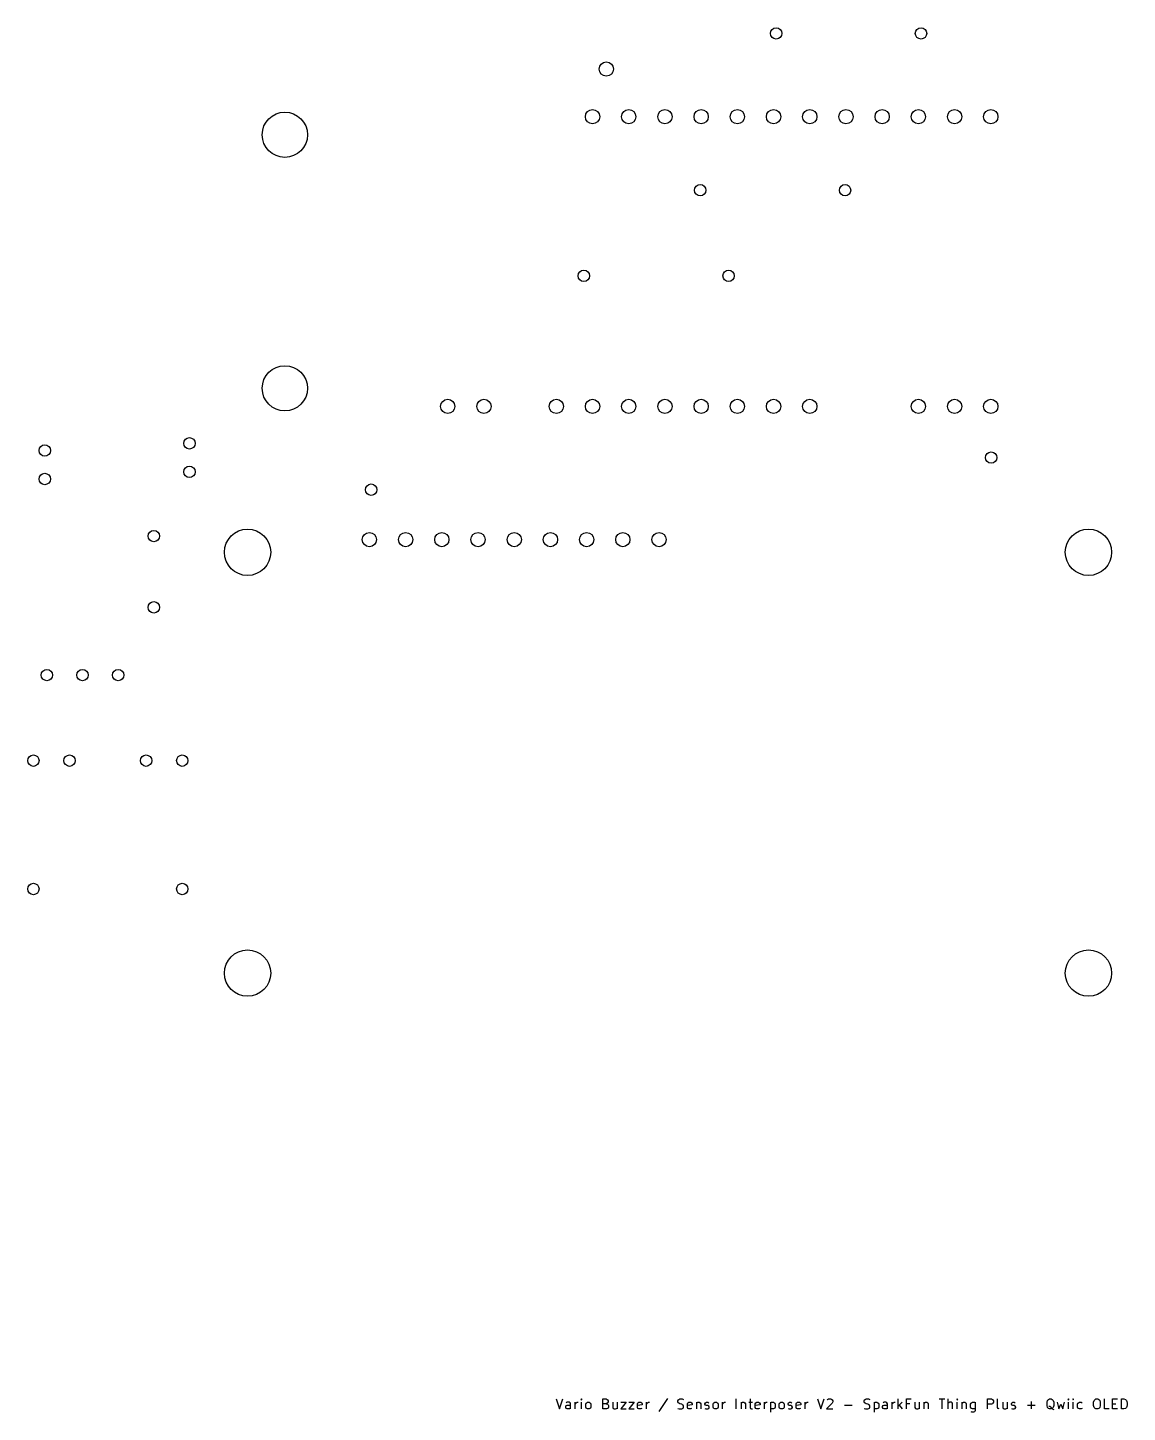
# Model space of a CAD drawing. Header units: millimetres. Extents: x 4 to 198, y -123 to 71.
# Drawn here: x 3.7 to 80.8, y -26.2 to 70.9 of the extents above; entities that cross this region are included whole.
import ezdxf

# ---------------------------------------------------------------- set-up
doc = ezdxf.new("R2010")
doc.units = ezdxf.units.MM
for name, color, linetype in [('F_SILKSCREEN', 7, 'CONTINUOUS'), ('NPTH_3p175MM', 7, 'CONTINUOUS'), ('NPTH_3p25MM', 7, 'CONTINUOUS'), ('PTH_0p8MM', 7, 'CONTINUOUS'), ('PTH_1MM', 7, 'CONTINUOUS')]:
    doc.layers.add(name, color=color, linetype=linetype)

msp = doc.modelspace()

# ---------------------------------------------------------------- linework, layer by layer
at = {"layer": 'F_SILKSCREEN', "linetype": 'CONTINUOUS'}
for p, q in [((48.545611, -25.23426), (47.945611, -26.13426)), ((40.745613, -25.267593), (40.978947, -25.967593)), ((40.978947, -25.967593), (41.21228, -25.267593)), ((41.41228, -25.800926), (41.445613, -25.73426)), ((41.41228, -25.867593), (41.41228, -25.800926)), ((41.445613, -25.93426), (41.41228, -25.867593)), ((41.51228, -25.500926), (41.445613, -25.53426)), ((41.445613, -25.73426), (41.51228, -25.700926)), ((41.51228, -25.967593), (41.445613, -25.93426)), ((41.645613, -25.500926), (41.51228, -25.500926)), ((41.51228, -25.700926), (41.678947, -25.700926)), ((41.678947, -25.967593), (41.51228, -25.967593)), ((41.71228, -25.53426), (41.645613, -25.500926)), ((41.678947, -25.700926), (41.745613, -25.667593)), ((41.745613, -25.93426), (41.678947, -25.967593)), ((41.745613, -25.600926), (41.71228, -25.53426)), ((41.745613, -25.967593), (41.745613, -25.600926)), ((42.078946, -25.967593), (42.078946, -25.500926)), ((42.078946, -25.63426), (42.11228, -25.567593)), ((42.11228, -25.567593), (42.145613, -25.53426)), ((42.145613, -25.53426), (42.21228, -25.500926)), ((42.21228, -25.500926), (42.278946, -25.500926)), ((42.512279, -25.267593), (42.478946, -25.300926)), ((42.478946, -25.300926), (42.512279, -25.33426)), ((42.545613, -25.300926), (42.512279, -25.267593)), ((42.512279, -25.267593), (42.512279, -25.33426)), ((42.512279, -25.33426), (42.545613, -25.300926)), ((42.512279, -25.967593), (42.512279, -25.500926)), ((42.812279, -25.63426), (42.845612, -25.567593)), ((42.812279, -25.83426), (42.812279, -25.63426)), ((42.845612, -25.900926), (42.812279, -25.83426)), ((42.845612, -25.567593), (42.878946, -25.53426)), ((42.878946, -25.93426), (42.845612, -25.900926)), ((42.878946, -25.53426), (42.945612, -25.500926)), ((42.945612, -25.967593), (42.878946, -25.93426)), ((42.945612, -25.500926), (43.045612, -25.500926)), ((43.045612, -25.967593), (42.945612, -25.967593)), ((43.045612, -25.500926), (43.112279, -25.53426)), ((43.112279, -25.93426), (43.045612, -25.967593)), ((43.112279, -25.53426), (43.145612, -25.567593)), ((43.145612, -25.900926), (43.112279, -25.93426)), ((43.145612, -25.567593), (43.178946, -25.63426)), ((43.178946, -25.83426), (43.145612, -25.900926)), ((43.178946, -25.63426), (43.178946, -25.83426)), ((44.012278, -25.967593), (44.012278, -25.267593)), ((44.012278, -25.267593), (44.245612, -25.267593)), ((44.245612, -25.600926), (44.012278, -25.600926)), ((44.278945, -25.967593), (44.012278, -25.967593)), ((44.245612, -25.267593), (44.312278, -25.300926)), ((44.312278, -25.567593), (44.245612, -25.600926)), ((44.245612, -25.600926), (44.345612, -25.63426)), ((44.345612, -25.93426), (44.278945, -25.967593)), ((44.312278, -25.300926), (44.345612, -25.33426)), ((44.345612, -25.53426), (44.312278, -25.567593)), ((44.345612, -25.33426), (44.378945, -25.400926)), ((44.378945, -25.467593), (44.345612, -25.53426)), ((44.345612, -25.63426), (44.378945, -25.667593)), ((44.378945, -25.900926), (44.345612, -25.93426)), ((44.378945, -25.400926), (44.378945, -25.467593)), ((44.378945, -25.667593), (44.412278, -25.73426)), ((44.412278, -25.83426), (44.378945, -25.900926)), ((44.412278, -25.73426), (44.412278, -25.83426)), ((44.712278, -25.500926), (44.712278, -25.867593)), ((44.712278, -25.867593), (44.745612, -25.93426)), ((44.745612, -25.93426), (44.812278, -25.967593)), ((44.812278, -25.967593), (44.912278, -25.967593)), ((44.912278, -25.967593), (44.978945, -25.93426)), ((44.978945, -25.93426), (45.012278, -25.900926)), ((45.012278, -25.500926), (45.012278, -25.967593)), ((45.278945, -25.500926), (45.645611, -25.500926)), ((45.645611, -25.500926), (45.278945, -25.967593)), ((45.278945, -25.967593), (45.645611, -25.967593)), ((45.845612, -25.500926), (46.212278, -25.500926)), ((46.212278, -25.500926), (45.845612, -25.967593)), ((45.845612, -25.967593), (46.212278, -25.967593)), ((46.445612, -25.600926), (46.478945, -25.53426)), ((46.445612, -25.867593), (46.445612, -25.600926)), ((46.778945, -25.667593), (46.445612, -25.73426)), ((46.478945, -25.93426), (46.445612, -25.867593)), ((46.478945, -25.53426), (46.545612, -25.500926)), ((46.545612, -25.967593), (46.478945, -25.93426)), ((46.545612, -25.500926), (46.678945, -25.500926)), ((46.678945, -25.967593), (46.545612, -25.967593)), ((46.678945, -25.500926), (46.745612, -25.53426)), ((46.745612, -25.93426), (46.678945, -25.967593)), ((46.745612, -25.53426), (46.778945, -25.600926)), ((46.778945, -25.600926), (46.778945, -25.667593)), ((47.078945, -25.967593), (47.078945, -25.500926)), ((47.078945, -25.63426), (47.112279, -25.567593)), ((47.112279, -25.567593), (47.145612, -25.53426)), ((47.145612, -25.53426), (47.212279, -25.500926)), ((47.212279, -25.500926), (47.278945, -25.500926)), ((49.278944, -25.400926), (49.312277, -25.33426)), ((49.278944, -25.467593), (49.278944, -25.400926)), ((49.312277, -25.53426), (49.278944, -25.467593)), ((49.278944, -25.93426), (49.378944, -25.967593)), ((49.312277, -25.33426), (49.345611, -25.300926)), ((49.345611, -25.567593), (49.312277, -25.53426)), ((49.345611, -25.300926), (49.412277, -25.267593)), ((49.412277, -25.600926), (49.345611, -25.567593)), ((49.378944, -25.967593), (49.545611, -25.967593)), ((49.412277, -25.267593), (49.578944, -25.267593)), ((49.545611, -25.63426), (49.412277, -25.600926)), ((49.612277, -25.667593), (49.545611, -25.63426)), ((49.545611, -25.967593), (49.612277, -25.93426)), ((49.578944, -25.267593), (49.678944, -25.300926)), ((49.645611, -25.700926), (49.612277, -25.667593)), ((49.612277, -25.93426), (49.645611, -25.900926)), ((49.678944, -25.767593), (49.645611, -25.700926)), ((49.645611, -25.900926), (49.678944, -25.83426)), ((49.678944, -25.83426), (49.678944, -25.767593)), ((49.945611, -25.600926), (49.978944, -25.53426)), ((49.945611, -25.867593), (49.945611, -25.600926)), ((50.278944, -25.667593), (49.945611, -25.73426)), ((49.978944, -25.93426), (49.945611, -25.867593)), ((49.978944, -25.53426), (50.045611, -25.500926)), ((50.045611, -25.967593), (49.978944, -25.93426)), ((50.045611, -25.500926), (50.178944, -25.500926)), ((50.178944, -25.967593), (50.045611, -25.967593)), ((50.178944, -25.500926), (50.245611, -25.53426)), ((50.245611, -25.93426), (50.178944, -25.967593)), ((50.245611, -25.53426), (50.278944, -25.600926)), ((50.278944, -25.600926), (50.278944, -25.667593)), ((50.578944, -25.500926), (50.578944, -25.967593)), ((50.578944, -25.567593), (50.612278, -25.53426)), ((50.612278, -25.53426), (50.678944, -25.500926)), ((50.678944, -25.500926), (50.778944, -25.500926)), ((50.778944, -25.500926), (50.845611, -25.53426)), ((50.845611, -25.53426), (50.878944, -25.600926)), ((50.878944, -25.600926), (50.878944, -25.967593)), ((51.178944, -25.600926), (51.212277, -25.53426)), ((51.178944, -25.63426), (51.178944, -25.600926)), ((51.212277, -25.700926), (51.178944, -25.63426)), ((51.178944, -25.93426), (51.245611, -25.967593)), ((51.212277, -25.53426), (51.278944, -25.500926)), ((51.278944, -25.73426), (51.212277, -25.700926)), ((51.245611, -25.967593), (51.378944, -25.967593)), ((51.278944, -25.500926), (51.378944, -25.500926)), ((51.378944, -25.73426), (51.278944, -25.73426)), ((51.378944, -25.500926), (51.445611, -25.53426)), ((51.445611, -25.767593), (51.378944, -25.73426)), ((51.378944, -25.967593), (51.445611, -25.93426)), ((51.478944, -25.83426), (51.445611, -25.767593)), ((51.445611, -25.93426), (51.478944, -25.867593)), ((51.478944, -25.867593), (51.478944, -25.83426)), ((51.745611, -25.63426), (51.778944, -25.567593)), ((51.745611, -25.83426), (51.745611, -25.63426)), ((51.778944, -25.900926), (51.745611, -25.83426)), ((51.778944, -25.567593), (51.812278, -25.53426)), ((51.812278, -25.93426), (51.778944, -25.900926)), ((51.812278, -25.53426), (51.878944, -25.500926)), ((51.878944, -25.967593), (51.812278, -25.93426)), ((51.878944, -25.500926), (51.978944, -25.500926)), ((51.978944, -25.967593), (51.878944, -25.967593)), ((51.978944, -25.500926), (52.045611, -25.53426)), ((52.045611, -25.93426), (51.978944, -25.967593)), ((52.045611, -25.53426), (52.078944, -25.567593)), ((52.078944, -25.900926), (52.045611, -25.93426)), ((52.078944, -25.567593), (52.112278, -25.63426)), ((52.112278, -25.83426), (52.078944, -25.900926)), ((52.112278, -25.63426), (52.112278, -25.83426)), ((52.412277, -25.967593), (52.412277, -25.500926)), ((52.412277, -25.63426), (52.445611, -25.567593)), ((52.445611, -25.567593), (52.478944, -25.53426)), ((52.478944, -25.53426), (52.545611, -25.500926)), ((52.545611, -25.500926), (52.612277, -25.500926)), ((53.378943, -25.967593), (53.378943, -25.267593)), ((53.712276, -25.500926), (53.712276, -25.967593)), ((53.712276, -25.567593), (53.74561, -25.53426)), ((53.74561, -25.53426), (53.812276, -25.500926)), ((53.812276, -25.500926), (53.912276, -25.500926)), ((53.912276, -25.500926), (53.978943, -25.53426)), ((53.978943, -25.53426), (54.012276, -25.600926)), ((54.012276, -25.600926), (54.012276, -25.967593)), ((54.245609, -25.500926), (54.512276, -25.500926)), ((54.345609, -25.267593), (54.345609, -25.867593)), ((54.345609, -25.867593), (54.378943, -25.93426)), ((54.378943, -25.93426), (54.445609, -25.967593)), ((54.445609, -25.967593), (54.512276, -25.967593)), ((54.712276, -25.600926), (54.745609, -25.53426)), ((54.712276, -25.867593), (54.712276, -25.600926)), ((55.045609, -25.667593), (54.712276, -25.73426)), ((54.745609, -25.93426), (54.712276, -25.867593)), ((54.745609, -25.53426), (54.812276, -25.500926)), ((54.812276, -25.967593), (54.745609, -25.93426)), ((54.812276, -25.500926), (54.945609, -25.500926)), ((54.945609, -25.967593), (54.812276, -25.967593)), ((54.945609, -25.500926), (55.012276, -25.53426)), ((55.012276, -25.93426), (54.945609, -25.967593)), ((55.012276, -25.53426), (55.045609, -25.600926)), ((55.045609, -25.600926), (55.045609, -25.667593)), ((55.345609, -25.967593), (55.345609, -25.500926)), ((55.345609, -25.63426), (55.378943, -25.567593)), ((55.378943, -25.567593), (55.412276, -25.53426)), ((55.412276, -25.53426), (55.478943, -25.500926)), ((55.478943, -25.500926), (55.545609, -25.500926)), ((55.778942, -25.500926), (55.778942, -26.200926)), ((55.778942, -25.53426), (55.845609, -25.500926)), ((55.845609, -25.967593), (55.778942, -25.93426)), ((55.845609, -25.500926), (55.978942, -25.500926)), ((55.978942, -25.967593), (55.845609, -25.967593)), ((55.978942, -25.500926), (56.045609, -25.53426)), ((56.045609, -25.93426), (55.978942, -25.967593)), ((56.045609, -25.53426), (56.078942, -25.567593)), ((56.078942, -25.900926), (56.045609, -25.93426)), ((56.078942, -25.567593), (56.112276, -25.63426)), ((56.112276, -25.83426), (56.078942, -25.900926)), ((56.112276, -25.63426), (56.112276, -25.83426)), ((56.378942, -25.63426), (56.412275, -25.567593)), ((56.378942, -25.83426), (56.378942, -25.63426)), ((56.412275, -25.900926), (56.378942, -25.83426)), ((56.412275, -25.567593), (56.445609, -25.53426)), ((56.445609, -25.93426), (56.412275, -25.900926)), ((56.445609, -25.53426), (56.512275, -25.500926)), ((56.512275, -25.967593), (56.445609, -25.93426)), ((56.512275, -25.500926), (56.612275, -25.500926)), ((56.612275, -25.967593), (56.512275, -25.967593)), ((56.612275, -25.500926), (56.678942, -25.53426)), ((56.678942, -25.93426), (56.612275, -25.967593)), ((56.678942, -25.53426), (56.712275, -25.567593)), ((56.712275, -25.900926), (56.678942, -25.93426)), ((56.712275, -25.567593), (56.745609, -25.63426)), ((56.745609, -25.83426), (56.712275, -25.900926)), ((56.745609, -25.63426), (56.745609, -25.83426)), ((57.012275, -25.600926), (57.045608, -25.53426)), ((57.012275, -25.63426), (57.012275, -25.600926)), ((57.045608, -25.700926), (57.012275, -25.63426)), ((57.012275, -25.93426), (57.078942, -25.967593)), ((57.045608, -25.53426), (57.112275, -25.500926)), ((57.112275, -25.73426), (57.045608, -25.700926)), ((57.078942, -25.967593), (57.212275, -25.967593)), ((57.112275, -25.500926), (57.212275, -25.500926)), ((57.212275, -25.73426), (57.112275, -25.73426)), ((57.212275, -25.500926), (57.278942, -25.53426)), ((57.278942, -25.767593), (57.212275, -25.73426)), ((57.212275, -25.967593), (57.278942, -25.93426)), ((57.312275, -25.83426), (57.278942, -25.767593)), ((57.278942, -25.93426), (57.312275, -25.867593)), ((57.312275, -25.867593), (57.312275, -25.83426)), ((57.578942, -25.600926), (57.612275, -25.53426)), ((57.578942, -25.867593), (57.578942, -25.600926)), ((57.912275, -25.667593), (57.578942, -25.73426)), ((57.612275, -25.93426), (57.578942, -25.867593)), ((57.612275, -25.53426), (57.678942, -25.500926)), ((57.678942, -25.967593), (57.612275, -25.93426)), ((57.678942, -25.500926), (57.812275, -25.500926)), ((57.812275, -25.967593), (57.678942, -25.967593)), ((57.812275, -25.500926), (57.878942, -25.53426)), ((57.878942, -25.93426), (57.812275, -25.967593)), ((57.878942, -25.53426), (57.912275, -25.600926)), ((57.912275, -25.600926), (57.912275, -25.667593)), ((58.212275, -25.967593), (58.212275, -25.500926)), ((58.212275, -25.63426), (58.245609, -25.567593)), ((58.245609, -25.567593), (58.278942, -25.53426)), ((58.278942, -25.53426), (58.345609, -25.500926)), ((58.345609, -25.500926), (58.412275, -25.500926)), ((59.078941, -25.267593), (59.312275, -25.967593)), ((59.312275, -25.967593), (59.545608, -25.267593)), ((60.112275, -25.567593), (59.712275, -25.967593)), ((59.712275, -25.967593), (60.145608, -25.967593)), ((59.745608, -25.33426), (59.778941, -25.300926)), ((59.778941, -25.300926), (59.845608, -25.267593)), ((59.845608, -25.267593), (60.012275, -25.267593)), ((60.012275, -25.267593), (60.078941, -25.300926)), ((60.078941, -25.300926), (60.112275, -25.33426)), ((60.112275, -25.33426), (60.145608, -25.400926)), ((60.145608, -25.467593), (60.112275, -25.567593)), ((60.145608, -25.400926), (60.145608, -25.467593)), ((60.978941, -25.700926), (61.512275, -25.700926)), ((62.345608, -25.400926), (62.378941, -25.33426)), ((62.345608, -25.467593), (62.345608, -25.400926)), ((62.378941, -25.53426), (62.345608, -25.467593)), ((62.345608, -25.93426), (62.445608, -25.967593)), ((62.378941, -25.33426), (62.412275, -25.300926)), ((62.412275, -25.567593), (62.378941, -25.53426)), ((62.412275, -25.300926), (62.478941, -25.267593)), ((62.478941, -25.600926), (62.412275, -25.567593)), ((62.445608, -25.967593), (62.612275, -25.967593)), ((62.478941, -25.267593), (62.645608, -25.267593)), ((62.612275, -25.63426), (62.478941, -25.600926)), ((62.678941, -25.667593), (62.612275, -25.63426)), ((62.612275, -25.967593), (62.678941, -25.93426)), ((62.645608, -25.267593), (62.745608, -25.300926)), ((62.712275, -25.700926), (62.678941, -25.667593)), ((62.678941, -25.93426), (62.712275, -25.900926)), ((62.745608, -25.767593), (62.712275, -25.700926)), ((62.712275, -25.900926), (62.745608, -25.83426)), ((62.745608, -25.83426), (62.745608, -25.767593)), ((63.045608, -25.500926), (63.045608, -26.200926)), ((63.045608, -25.53426), (63.112275, -25.500926)), ((63.112275, -25.967593), (63.045608, -25.93426)), ((63.112275, -25.500926), (63.245608, -25.500926)), ((63.245608, -25.967593), (63.112275, -25.967593)), ((63.245608, -25.500926), (63.312275, -25.53426)), ((63.312275, -25.93426), (63.245608, -25.967593)), ((63.312275, -25.53426), (63.345608, -25.567593)), ((63.345608, -25.900926), (63.312275, -25.93426)), ((63.345608, -25.567593), (63.378942, -25.63426)), ((63.378942, -25.83426), (63.345608, -25.900926)), ((63.378942, -25.63426), (63.378942, -25.83426)), ((63.645608, -25.800926), (63.678941, -25.73426)), ((63.645608, -25.867593), (63.645608, -25.800926)), ((63.678941, -25.93426), (63.645608, -25.867593)), ((63.745608, -25.500926), (63.678941, -25.53426)), ((63.678941, -25.73426), (63.745608, -25.700926)), ((63.745608, -25.967593), (63.678941, -25.93426)), ((63.878941, -25.500926), (63.745608, -25.500926)), ((63.745608, -25.700926), (63.912275, -25.700926)), ((63.912275, -25.967593), (63.745608, -25.967593)), ((63.945608, -25.53426), (63.878941, -25.500926)), ((63.912275, -25.700926), (63.978941, -25.667593)), ((63.978941, -25.93426), (63.912275, -25.967593)), ((63.978941, -25.600926), (63.945608, -25.53426)), ((63.978941, -25.967593), (63.978941, -25.600926)), ((64.312274, -25.967593), (64.312274, -25.500926)), ((64.312274, -25.63426), (64.345608, -25.567593)), ((64.345608, -25.567593), (64.378941, -25.53426)), ((64.378941, -25.53426), (64.445608, -25.500926)), ((64.445608, -25.500926), (64.512274, -25.500926)), ((64.745607, -25.967593), (64.745607, -25.267593)), ((65.012274, -25.500926), (64.745607, -25.767593)), ((64.812274, -25.700926), (65.012274, -25.967593)), ((65.312274, -25.967593), (65.312274, -25.267593)), ((65.312274, -25.267593), (65.645608, -25.267593)), ((65.545608, -25.600926), (65.312274, -25.600926)), ((65.912274, -25.500926), (65.912274, -25.867593)), ((65.912274, -25.867593), (65.945608, -25.93426)), ((65.945608, -25.93426), (66.012274, -25.967593)), ((66.012274, -25.967593), (66.112274, -25.967593)), ((66.112274, -25.967593), (66.178941, -25.93426)), ((66.178941, -25.93426), (66.212274, -25.900926)), ((66.212274, -25.500926), (66.212274, -25.967593)), ((66.545607, -25.500926), (66.545607, -25.967593)), ((66.545607, -25.567593), (66.578941, -25.53426)), ((66.578941, -25.53426), (66.645607, -25.500926)), ((66.645607, -25.500926), (66.745607, -25.500926)), ((66.745607, -25.500926), (66.812274, -25.53426)), ((66.812274, -25.53426), (66.845607, -25.600926)), ((66.845607, -25.600926), (66.845607, -25.967593)), ((67.612273, -25.267593), (68.012273, -25.267593)), ((67.812273, -25.967593), (67.812273, -25.267593)), ((68.245606, -25.967593), (68.245606, -25.267593)), ((68.27894, -25.53426), (68.245606, -25.567593)), ((68.345606, -25.500926), (68.27894, -25.53426)), ((68.445606, -25.500926), (68.345606, -25.500926)), ((68.512273, -25.53426), (68.445606, -25.500926)), ((68.545606, -25.600926), (68.512273, -25.53426)), ((68.545606, -25.967593), (68.545606, -25.600926)), ((68.878939, -25.267593), (68.845606, -25.300926)), ((68.845606, -25.300926), (68.878939, -25.33426)), ((68.912273, -25.300926), (68.878939, -25.267593)), ((68.878939, -25.267593), (68.878939, -25.33426)), ((68.878939, -25.33426), (68.912273, -25.300926)), ((68.878939, -25.967593), (68.878939, -25.500926)), ((69.212272, -25.500926), (69.212272, -25.967593)), ((69.212272, -25.567593), (69.245606, -25.53426)), ((69.245606, -25.53426), (69.312272, -25.500926)), ((69.312272, -25.500926), (69.412272, -25.500926)), ((69.412272, -25.500926), (69.478939, -25.53426)), ((69.478939, -25.53426), (69.512272, -25.600926)), ((69.512272, -25.600926), (69.512272, -25.967593)), ((69.812272, -25.63426), (69.845605, -25.567593)), ((69.812272, -25.83426), (69.812272, -25.63426)), ((69.845605, -25.900926), (69.812272, -25.83426)), ((69.845605, -25.567593), (69.878939, -25.53426)), ((69.878939, -25.93426), (69.845605, -25.900926)), ((69.912272, -26.200926), (69.845605, -26.167593)), ((69.878939, -25.53426), (69.945605, -25.500926)), ((69.945605, -25.967593), (69.878939, -25.93426)), ((70.012272, -26.200926), (69.912272, -26.200926)), ((69.945605, -25.500926), (70.078939, -25.500926)), ((70.078939, -25.967593), (69.945605, -25.967593)), ((70.078939, -26.167593), (70.012272, -26.200926)), ((70.078939, -25.500926), (70.145605, -25.53426)), ((70.145605, -25.93426), (70.078939, -25.967593)), ((70.112272, -26.13426), (70.078939, -26.167593)), ((70.145605, -26.067593), (70.112272, -26.13426)), ((70.145605, -25.500926), (70.145605, -26.067593)), ((71.012271, -25.967593), (71.012271, -25.267593)), ((71.012271, -25.267593), (71.278938, -25.267593)), ((71.278938, -25.63426), (71.012271, -25.63426)), ((71.278938, -25.267593), (71.345605, -25.300926)), ((71.345605, -25.600926), (71.278938, -25.63426)), ((71.345605, -25.300926), (71.378938, -25.33426)), ((71.378938, -25.567593), (71.345605, -25.600926)), ((71.378938, -25.33426), (71.412271, -25.400926)), ((71.412271, -25.500926), (71.378938, -25.567593)), ((71.412271, -25.400926), (71.412271, -25.500926)), ((71.712271, -25.867593), (71.712271, -25.267593)), ((71.745605, -25.93426), (71.712271, -25.867593)), ((71.812271, -25.967593), (71.745605, -25.93426)), ((72.078938, -25.500926), (72.078938, -25.867593)), ((72.078938, -25.867593), (72.112272, -25.93426)), ((72.112272, -25.93426), (72.178938, -25.967593)), ((72.178938, -25.967593), (72.278938, -25.967593)), ((72.278938, -25.967593), (72.345605, -25.93426)), ((72.345605, -25.93426), (72.378938, -25.900926)), ((72.378938, -25.500926), (72.378938, -25.967593)), ((72.678938, -25.600926), (72.712271, -25.53426)), ((72.678938, -25.63426), (72.678938, -25.600926)), ((72.712271, -25.700926), (72.678938, -25.63426)), ((72.678938, -25.93426), (72.745605, -25.967593)), ((72.712271, -25.53426), (72.778938, -25.500926)), ((72.778938, -25.73426), (72.712271, -25.700926)), ((72.745605, -25.967593), (72.878938, -25.967593)), ((72.778938, -25.500926), (72.878938, -25.500926)), ((72.878938, -25.73426), (72.778938, -25.73426)), ((72.878938, -25.500926), (72.945605, -25.53426)), ((72.945605, -25.767593), (72.878938, -25.73426)), ((72.878938, -25.967593), (72.945605, -25.93426)), ((72.978938, -25.83426), (72.945605, -25.767593)), ((72.945605, -25.93426), (72.978938, -25.867593)), ((72.978938, -25.867593), (72.978938, -25.83426)), ((73.812271, -25.700926), (74.345605, -25.700926)), ((74.078938, -25.967593), (74.078938, -25.43426)), ((75.178938, -25.500926), (75.212271, -25.367593)), ((75.178938, -25.73426), (75.178938, -25.500926)), ((75.212271, -25.867593), (75.178938, -25.73426)), ((75.212271, -25.367593), (75.278938, -25.300926)), ((75.278938, -25.93426), (75.212271, -25.867593)), ((75.278938, -25.300926), (75.345605, -25.267593)), ((75.345605, -25.967593), (75.278938, -25.93426)), ((75.378938, -25.800926), (75.312271, -25.800926)), ((75.345605, -25.267593), (75.478938, -25.267593)), ((75.478938, -25.967593), (75.345605, -25.967593)), ((75.445605, -25.83426), (75.378938, -25.800926)), ((75.545605, -25.93426), (75.445605, -25.83426)), ((75.478938, -25.267593), (75.545605, -25.300926)), ((75.545605, -25.93426), (75.478938, -25.967593)), ((75.545605, -25.300926), (75.612271, -25.367593)), ((75.612271, -25.867593), (75.545605, -25.93426)), ((75.612271, -26.000926), (75.545605, -25.93426)), ((75.612271, -25.367593), (75.645605, -25.500926)), ((75.645605, -25.73426), (75.612271, -25.867593)), ((75.678938, -26.03426), (75.612271, -26.000926)), ((75.645605, -25.500926), (75.645605, -25.73426)), ((75.878938, -25.500926), (76.012271, -25.967593)), ((76.012271, -25.967593), (76.145604, -25.63426)), ((76.145604, -25.63426), (76.278938, -25.967593)), ((76.278938, -25.967593), (76.412271, -25.500926)), ((76.678937, -25.267593), (76.645604, -25.300926)), ((76.645604, -25.300926), (76.678937, -25.33426)), ((76.712271, -25.300926), (76.678937, -25.267593)), ((76.678937, -25.267593), (76.678937, -25.33426)), ((76.678937, -25.33426), (76.712271, -25.300926)), ((76.678937, -25.967593), (76.678937, -25.500926)), ((77.01227, -25.267593), (76.978937, -25.300926)), ((76.978937, -25.300926), (77.01227, -25.33426)), ((77.045604, -25.300926), (77.01227, -25.267593)), ((77.01227, -25.267593), (77.01227, -25.33426)), ((77.01227, -25.33426), (77.045604, -25.300926)), ((77.01227, -25.967593), (77.01227, -25.500926)), ((77.31227, -25.63426), (77.345603, -25.567593)), ((77.31227, -25.83426), (77.31227, -25.63426)), ((77.345603, -25.900926), (77.31227, -25.83426)), ((77.345603, -25.567593), (77.378937, -25.53426)), ((77.378937, -25.93426), (77.345603, -25.900926)), ((77.378937, -25.53426), (77.445603, -25.500926)), ((77.445603, -25.967593), (77.378937, -25.93426)), ((77.445603, -25.500926), (77.578937, -25.500926)), ((77.578937, -25.967593), (77.445603, -25.967593)), ((77.578937, -25.500926), (77.645603, -25.53426)), ((77.645603, -25.93426), (77.578937, -25.967593)), ((78.445603, -25.500926), (78.478936, -25.367593)), ((78.445603, -25.73426), (78.445603, -25.500926)), ((78.478936, -25.867593), (78.445603, -25.73426)), ((78.478936, -25.367593), (78.545603, -25.300926)), ((78.545603, -25.93426), (78.478936, -25.867593)), ((78.545603, -25.300926), (78.61227, -25.267593)), ((78.61227, -25.967593), (78.545603, -25.93426)), ((78.61227, -25.267593), (78.745603, -25.267593)), ((78.745603, -25.967593), (78.61227, -25.967593)), ((78.745603, -25.267593), (78.81227, -25.300926)), ((78.81227, -25.93426), (78.745603, -25.967593)), ((78.81227, -25.300926), (78.878936, -25.367593)), ((78.878936, -25.867593), (78.81227, -25.93426)), ((78.878936, -25.367593), (78.91227, -25.500926)), ((78.91227, -25.73426), (78.878936, -25.867593)), ((78.91227, -25.500926), (78.91227, -25.73426)), ((79.212269, -25.967593), (79.212269, -25.267593)), ((79.545603, -25.967593), (79.212269, -25.967593)), ((79.778936, -25.967593), (79.778936, -25.267593)), ((79.778936, -25.267593), (80.11227, -25.267593)), ((79.778936, -25.600926), (80.01227, -25.600926)), ((80.11227, -25.967593), (79.778936, -25.967593)), ((80.412269, -25.967593), (80.412269, -25.267593)), ((80.412269, -25.267593), (80.578936, -25.267593)), ((80.578936, -25.967593), (80.412269, -25.967593)), ((80.578936, -25.267593), (80.678936, -25.300926)), ((80.678936, -25.93426), (80.578936, -25.967593)), ((80.678936, -25.300926), (80.745603, -25.367593)), ((80.745603, -25.867593), (80.678936, -25.93426)), ((80.745603, -25.367593), (80.778936, -25.43426)), ((80.778936, -25.800926), (80.745603, -25.867593)), ((80.778936, -25.43426), (80.812269, -25.567593)), ((80.812269, -25.667593), (80.778936, -25.800926)), ((80.812269, -25.567593), (80.812269, -25.667593))]:
    msp.add_line(p, q, dxfattribs=at)
at = {"layer": 'NPTH_3p175MM'}
for centre in [(21.702, 63.39), (21.702, 45.61)]:
    msp.add_circle(centre, 1.5875, dxfattribs=at)
at = {"layer": 'NPTH_3p25MM'}
for centre in [(19.087, 34.11), (78.087, 34.11), (19.087, 4.6), (78.087, 4.6)]:
    msp.add_circle(centre, 1.625, dxfattribs=at)
at = {"layer": 'PTH_0p8MM'}
for centre in [(56.177, 70.5), (66.337, 70.5), (50.847, 59.5), (61.007, 59.5), (42.677, 53.5), (52.837, 53.5), (15.007, 41.75), (4.857, 41.25), (71.257, 40.75), (15.007, 39.75), (4.857, 39.25), (27.757, 38.5), (12.507, 35.25), (12.507, 30.25), (5.007, 25.5), (7.507, 25.5), (10.007, 25.5), (4.059, 19.5), (6.599, 19.5), (11.967, 19.5), (14.507, 19.5), (4.059, 10.5), (14.507, 10.5)]:
    msp.add_circle(centre, 0.4, dxfattribs=at)
at = {"layer": 'PTH_1MM'}
for centre in [(44.257, 68), (43.292, 64.66), (45.832, 64.66), (48.372, 64.66), (50.912, 64.66), (53.452, 64.66), (55.992, 64.66), (58.532, 64.66), (61.072, 64.66), (63.612, 64.66), (66.152, 64.66), (68.692, 64.66), (71.232, 64.66), (33.132, 44.34), (35.672, 44.34), (40.752, 44.34), (43.292, 44.34), (45.832, 44.34), (48.372, 44.34), (50.912, 44.34), (53.452, 44.34), (55.992, 44.34), (58.532, 44.34), (66.152, 44.34), (68.692, 44.34), (71.232, 44.34), (27.637, 35), (30.177, 35), (32.717, 35), (35.257, 35), (37.797, 35), (40.337, 35), (42.877, 35), (45.417, 35), (47.957, 35)]:
    msp.add_circle(centre, 0.5, dxfattribs=at)

doc.saveas('drawing.dxf')
